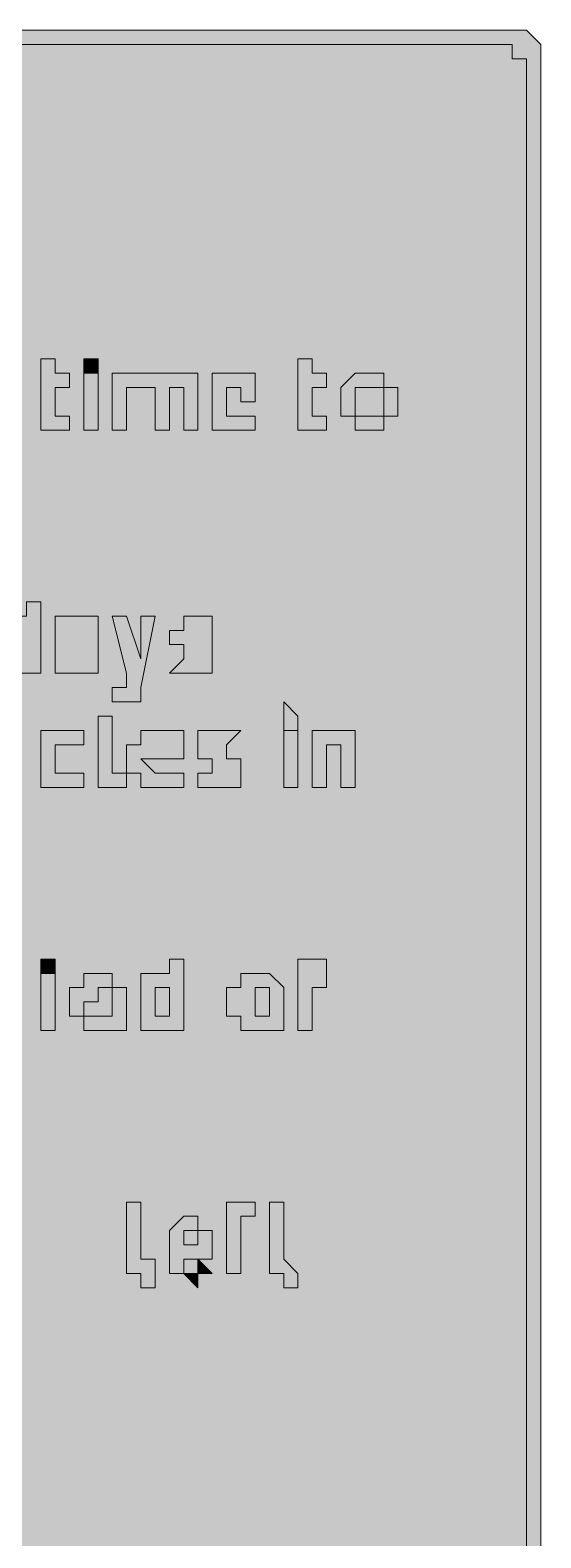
# Model space of a CAD drawing. Header units: metres. Extents: x 104 to 450, y 10 to 263.
# Drawn here: x 406.6 to 449.6, y 136.2 to 262.8 of the extents above; entities that cross this region are included whole.
import ezdxf

# ---------------------------------------------------------------- set-up
doc = ezdxf.new("R2010")
doc.units = ezdxf.units.M
doc.layers.add('FILL_BLACK_000000', color=7, linetype='Continuous', true_color=0x000000)
doc.layers.add('FILL_WHITE_FFFFFF', color=7, linetype='Continuous', true_color=0xffffff)

msp = doc.modelspace()

# ---------------------------------------------------------------- hatches: boundary and pattern name
at = {"layer": 'FILL_BLACK_000000', "true_color": 0x000000}
h = msp.add_hatch(color=7, dxfattribs=at)
h.dxf.hatch_style = 1
h.paths.add_polyline_path([(103.95, 259.2), (104, 259.6), (104.14, 259.91), (104.55, 260.4), (104.96, 260.89), (105.1, 261.2), (105.15, 261.6), (105.15, 262.8), (106.35, 262.8), (108.75, 262.8), (445.95, 262.8), (448.35, 262.8), (449.55, 261.6), (449.55, 259.2), (449.55, 14.4), (449.53, 13.5), (449.4, 12.6), (449.04, 11.7), (448.35, 10.8), (447.15, 10.8), (447.13, 10.11), (447, 9.75), (446.64, 9.62), (445.95, 9.6), (108.75, 9.6), (107.85, 9.79), (106.95, 10.2), (106.05, 10.61), (105.15, 10.8), (104.96, 11.7), (104.55, 12.6), (104.14, 13.5), (103.95, 14.4), (103.95, 259.2)])
h = msp.add_hatch(color=7, dxfattribs=at)
h.dxf.hatch_style = 1
h.paths.add_polyline_path([(409.95, 234), (409.95, 232.8), (408.75, 232.8), (408.75, 230.4), (409.95, 230.4), (409.95, 229.2), (408.75, 229.2), (407.55, 229.2), (407.55, 230.4), (407.55, 232.8), (407.55, 234), (407.55, 235.2), (408.75, 235.2), (408.75, 234), (409.95, 234)])
h = msp.add_hatch(color=7, dxfattribs=at)
h.dxf.hatch_style = 1
h.paths.add_polyline_path([(411.15, 234), (411.15, 235.2), (412.35, 235.2), (412.35, 234), (411.15, 234)])
h = msp.add_hatch(color=7, dxfattribs=at)
h.dxf.hatch_style = 1
h.paths.add_polyline_path([(431.55, 234), (431.55, 232.8), (430.35, 232.8), (430.35, 230.4), (431.55, 230.4), (431.55, 229.2), (430.35, 229.2), (429.15, 229.2), (429.15, 230.4), (429.15, 232.8), (429.15, 234), (429.15, 235.2), (430.35, 235.2), (430.35, 234), (431.55, 234)])
h = msp.add_hatch(color=7, dxfattribs=at)
h.dxf.hatch_style = 1
h.paths.add_polyline_path([(411.15, 229.2), (411.15, 234), (412.35, 234), (412.35, 229.2), (411.15, 229.2)])
h = msp.add_hatch(color=7, dxfattribs=at)
h.dxf.hatch_style = 1
h.paths.add_polyline_path([(418.35, 231.6), (418.35, 229.2), (417.15, 229.2), (417.15, 232.8), (415.95, 232.8), (414.75, 232.8), (414.75, 231.6), (414.75, 229.2), (413.55, 229.2), (413.55, 234), (414.75, 234), (415.95, 234), (417.15, 234), (418.35, 234), (419.55, 234), (420.75, 234), (420.75, 232.8), (420.75, 229.2), (419.55, 229.2), (419.55, 232.8), (418.35, 232.8), (418.35, 231.6)])
h = msp.add_hatch(color=7, dxfattribs=at)
h.dxf.hatch_style = 1
h.paths.add_polyline_path([(424.35, 230.4), (425.55, 230.4), (425.55, 229.2), (424.35, 229.2), (423.15, 229.2), (421.95, 229.2), (421.95, 230.4), (421.95, 231.6), (421.95, 232.8), (421.95, 234), (423.15, 234), (424.35, 234), (425.55, 234), (425.55, 232.8), (425.55, 231.6), (424.35, 231.6), (424.35, 232.8), (423.15, 232.8), (423.15, 231.6), (423.15, 230.4), (424.35, 230.4)])
h = msp.add_hatch(color=7, dxfattribs=at)
h.dxf.hatch_style = 1
h.paths.add_polyline_path([(432.75, 231.6), (432.75, 232.8), (433.95, 234), (435.15, 234), (436.35, 234), (436.35, 232.8), (435.15, 232.8), (433.95, 232.8), (433.95, 231.6), (433.95, 230.4), (432.75, 230.4), (432.75, 231.6)])
h = msp.add_hatch(color=7, dxfattribs=at)
h.dxf.hatch_style = 1
h.paths.add_polyline_path([(437.55, 231.6), (437.55, 230.4), (436.35, 230.4), (436.35, 231.6), (436.35, 232.8), (437.55, 232.8), (437.55, 231.6)])
h = msp.add_hatch(color=7, dxfattribs=at)
h.dxf.hatch_style = 1
h.paths.add_polyline_path([(435.15, 229.2), (433.95, 229.2), (433.95, 230.4), (435.15, 230.4), (436.35, 230.4), (436.35, 229.2), (435.15, 229.2)])
h = msp.add_hatch(color=7, dxfattribs=at)
h.dxf.hatch_style = 1
h.paths.add_polyline_path([(405.15, 213.6), (406.35, 213.6), (406.35, 214.8), (407.55, 214.8), (407.55, 208.8), (406.35, 208.8), (405.15, 208.8), (403.95, 208.8), (402.75, 208.8), (402.75, 210), (402.75, 211.2), (402.75, 212.4), (403.95, 212.4), (403.95, 213.6), (405.15, 213.6)])
h.paths.add_polyline_path([(403.95, 211.2), (403.95, 210), (405.15, 210), (406.35, 210), (406.35, 211.2), (406.35, 212.4), (405.15, 212.4), (403.95, 212.4), (403.95, 211.2)], flags=16)
h = msp.add_hatch(color=7, dxfattribs=at)
h.dxf.hatch_style = 1
h.paths.add_polyline_path([(411.15, 213.6), (412.35, 213.6), (412.35, 212.4), (412.35, 210), (412.35, 208.8), (411.15, 208.8), (409.95, 208.8), (408.75, 208.8), (408.75, 210), (408.75, 211.2), (408.75, 212.4), (408.75, 213.6), (409.95, 213.6), (411.15, 213.6)])
h = msp.add_hatch(color=7, dxfattribs=at)
h.dxf.hatch_style = 1
h.paths.add_polyline_path([(415.95, 207.6), (415.95, 206.4), (414.75, 206.4), (413.55, 206.4), (413.55, 207.6), (414.75, 207.6), (414.75, 208.8), (413.55, 213.6), (414.75, 213.6), (415.95, 210), (415.95, 213.6), (417.15, 213.6), (415.95, 207.6)])
h = msp.add_hatch(color=7, dxfattribs=at)
h.dxf.hatch_style = 1
h.paths.add_polyline_path([(419.55, 208.8), (418.35, 208.8), (419.55, 210), (419.55, 211.2), (418.35, 211.2), (418.35, 212.4), (419.55, 212.4), (419.55, 213.6), (420.75, 213.6), (421.95, 213.6), (421.95, 212.4), (421.95, 211.2), (421.95, 210), (421.95, 208.8), (420.75, 208.8), (419.55, 208.8)])
h = msp.add_hatch(color=7, dxfattribs=at)
h.dxf.hatch_style = 1
h.paths.add_polyline_path([(427.95, 205.2), (427.95, 206.4), (429.15, 205.2), (429.15, 204), (427.95, 204), (427.95, 205.2)])
h = msp.add_hatch(color=7, dxfattribs=at)
h.dxf.hatch_style = 1
h.paths.add_polyline_path([(413.55, 200.4), (414.75, 200.4), (414.75, 199.2), (413.55, 199.2), (412.35, 199.2), (412.35, 200.4), (412.35, 205.2), (413.55, 205.2), (413.55, 200.4)])
h = msp.add_hatch(color=7, dxfattribs=at)
h.dxf.hatch_style = 1
h.paths.add_polyline_path([(409.95, 199.2), (408.75, 199.2), (407.55, 199.2), (407.55, 200.4), (407.55, 201.6), (407.55, 202.8), (407.55, 204), (408.75, 204), (409.95, 204), (411.15, 204), (411.15, 202.8), (409.95, 202.8), (408.75, 202.8), (408.75, 201.6), (408.75, 200.4), (409.95, 200.4), (411.15, 200.4), (411.15, 199.2), (409.95, 199.2)])
h = msp.add_hatch(color=7, dxfattribs=at)
h.dxf.hatch_style = 1
h.paths.add_polyline_path([(415.95, 201.6), (417.15, 200.4), (418.35, 200.4), (419.55, 200.4), (419.55, 199.2), (418.35, 199.2), (417.15, 199.2), (415.95, 199.2), (415.95, 200.4), (414.75, 200.4), (414.75, 201.6), (414.75, 202.8), (415.95, 202.8), (415.95, 204), (417.15, 204), (418.35, 204), (419.55, 204), (419.55, 202.8), (419.55, 201.6), (415.95, 201.6)])
h = msp.add_hatch(color=7, dxfattribs=at)
h.dxf.hatch_style = 1
h.paths.add_polyline_path([(424.35, 201.6), (424.35, 200.4), (424.35, 199.2), (423.15, 199.2), (421.95, 199.2), (420.75, 199.2), (420.75, 200.4), (421.95, 200.4), (421.95, 201.6), (420.75, 201.6), (420.75, 202.8), (420.75, 204), (421.95, 204), (423.15, 204), (424.35, 204), (423.15, 202.8), (423.15, 201.6), (424.35, 201.6)])
h = msp.add_hatch(color=7, dxfattribs=at)
h.dxf.hatch_style = 1
h.paths.add_polyline_path([(427.95, 199.2), (427.95, 204), (429.15, 204), (429.15, 199.2), (427.95, 199.2)])
h = msp.add_hatch(color=7, dxfattribs=at)
h.dxf.hatch_style = 1
h.paths.add_polyline_path([(432.75, 199.2), (432.75, 201.6), (432.75, 202.8), (431.55, 202.8), (431.55, 201.6), (431.55, 199.2), (430.35, 199.2), (430.35, 204), (431.55, 204), (432.75, 204), (433.95, 204), (433.95, 202.8), (433.95, 199.2), (432.75, 199.2)])
h = msp.add_hatch(color=7, dxfattribs=at)
h.dxf.hatch_style = 1
h.paths.add_polyline_path([(407.55, 183.6), (407.55, 184.8), (408.75, 184.8), (408.75, 183.6), (407.55, 183.6)])
h = msp.add_hatch(color=7, dxfattribs=at)
h.dxf.hatch_style = 1
h.paths.add_polyline_path([(407.55, 178.8), (407.55, 183.6), (408.75, 183.6), (408.75, 178.8), (407.55, 178.8)])
h = msp.add_hatch(color=7, dxfattribs=at)
h.dxf.hatch_style = 1
h.paths.add_polyline_path([(409.95, 181.2), (409.95, 182.4), (411.15, 182.4), (411.15, 183.6), (412.35, 183.6), (413.55, 183.6), (413.55, 182.4), (412.35, 182.4), (412.35, 181.2), (411.15, 181.2), (411.15, 180), (409.95, 180), (409.95, 181.2)])
h = msp.add_hatch(color=7, dxfattribs=at)
h.dxf.hatch_style = 1
h.paths.add_polyline_path([(415.95, 178.8), (415.95, 180), (415.95, 181.2), (415.95, 182.4), (415.95, 183.6), (417.15, 183.6), (418.35, 183.6), (418.35, 184.8), (419.55, 184.8), (419.55, 178.8), (418.35, 178.8), (417.15, 178.8), (415.95, 178.8)])
h.paths.add_polyline_path([(418.35, 182.4), (417.15, 182.4), (417.15, 181.2), (417.15, 180), (418.35, 180), (418.35, 181.2), (418.35, 182.4)], flags=16)
h = msp.add_hatch(color=7, dxfattribs=at)
h.dxf.hatch_style = 1
h.paths.add_polyline_path([(427.95, 178.8), (426.75, 178.8), (425.55, 178.8), (424.35, 178.8), (424.35, 180), (423.15, 180), (423.15, 181.2), (423.15, 182.4), (424.35, 182.4), (424.35, 183.6), (425.55, 183.6), (426.75, 183.6), (427.95, 182.4), (427.95, 181.2), (427.95, 180), (427.95, 178.8)])
h.paths.add_polyline_path([(426.75, 182.4), (425.55, 182.4), (425.55, 181.2), (425.55, 180), (426.75, 180), (426.75, 181.2), (426.75, 182.4)], flags=16)
h = msp.add_hatch(color=7, dxfattribs=at)
h.dxf.hatch_style = 1
h.paths.add_polyline_path([(430.35, 182.4), (430.35, 178.8), (429.15, 178.8), (429.15, 182.4), (429.15, 183.6), (429.15, 184.8), (430.35, 184.8), (431.55, 184.8), (431.55, 183.6), (431.55, 182.4), (430.35, 182.4)])
h = msp.add_hatch(color=7, dxfattribs=at)
h.dxf.hatch_style = 1
h.paths.add_polyline_path([(414.75, 181.2), (414.75, 180), (414.75, 178.8), (413.55, 178.8), (412.35, 178.8), (411.15, 178.8), (411.15, 180), (412.35, 180), (413.55, 180), (413.55, 181.2), (413.55, 182.4), (414.75, 182.4), (414.75, 181.2)])
h = msp.add_hatch(color=7, dxfattribs=at)
h.dxf.hatch_style = 1
h.paths.add_polyline_path([(415.95, 159.6), (417.15, 159.6), (417.15, 158.4), (417.15, 157.2), (415.95, 157.2), (415.95, 158.4), (414.75, 158.4), (414.75, 164.4), (415.95, 164.4), (415.95, 159.6)])
h = msp.add_hatch(color=7, dxfattribs=at)
h.dxf.hatch_style = 1
h.paths.add_polyline_path([(423.15, 158.4), (423.15, 162), (423.15, 163.2), (423.15, 164.4), (424.35, 164.4), (425.55, 164.4), (425.55, 163.2), (424.35, 163.2), (424.35, 162), (424.35, 158.4), (423.15, 158.4)])
h = msp.add_hatch(color=7, dxfattribs=at)
h.dxf.hatch_style = 1
h.paths.add_polyline_path([(427.95, 157.2), (427.95, 158.4), (426.75, 158.4), (426.75, 162), (426.75, 164.4), (427.95, 164.4), (427.95, 162), (427.95, 159.6), (429.15, 158.4), (429.15, 157.2), (427.95, 157.2)])
h = msp.add_hatch(color=7, dxfattribs=at)
h.dxf.hatch_style = 1
h.paths.add_polyline_path([(418.35, 162), (419.55, 163.2), (420.75, 163.2), (420.75, 162), (421.95, 162), (421.95, 160.8), (421.95, 159.6), (420.75, 159.6), (419.55, 159.6), (419.55, 158.4), (418.35, 158.4), (418.35, 159.6), (418.35, 160.8), (418.35, 162)])
h.paths.add_polyline_path([(419.55, 162), (419.55, 160.8), (420.75, 160.8), (420.75, 162), (419.55, 162)], flags=16)
h = msp.add_hatch(color=7, dxfattribs=at)
h.dxf.hatch_style = 1
h.paths.add_polyline_path([(420.75, 159.6), (421.95, 158.4), (420.75, 158.4), (420.75, 159.6)])
h = msp.add_hatch(color=7, dxfattribs=at)
h.dxf.hatch_style = 1
h.paths.add_polyline_path([(420.75, 158.4), (420.75, 157.2), (419.55, 158.4), (420.75, 158.4)])
at = {"layer": 'FILL_WHITE_FFFFFF', "true_color": 0xffffff}
h = msp.add_hatch(color=7, dxfattribs=at)
h.dxf.hatch_style = 1
h.paths.add_polyline_path([(106.35, 259.2), (106.35, 260.4), (107.06, 261.09), (107.55, 261.45), (108.04, 261.58), (108.75, 261.6), (445.95, 261.6), (447.15, 261.6), (447.15, 260.4), (448.35, 260.4), (448.35, 259.2), (448.35, 14.4), (448.33, 13.69), (448.2, 13.2), (447.84, 12.71), (447.15, 12), (445.95, 12), (108.75, 12), (106.35, 12), (106.35, 14.4), (106.35, 259.2)])

# ---------------------------------------------------------------- linework, layer by layer
at = {"layer": 'FILL_BLACK_000000', "lineweight": 0, "true_color": 0x000000}
msp.add_lwpolyline([(108.75, 262.8), (445.95, 262.8), (448.35, 262.8), (449.55, 261.6), (449.55, 259.2), (449.55, 14.4), (449.53, 13.5), (449.4, 12.6), (449.04, 11.7), (448.35, 10.8), (447.15, 10.8), (447.13, 10.11), (447, 9.75), (446.64, 9.62), (445.95, 9.6), (108.75, 9.6)], dxfattribs=at)
for points in [[(409.95, 234), (409.95, 232.8), (408.75, 232.8), (408.75, 230.4), (409.95, 230.4), (409.95, 229.2), (408.75, 229.2), (407.55, 229.2), (407.55, 230.4), (407.55, 232.8), (407.55, 234), (407.55, 235.2), (408.75, 235.2), (408.75, 234)], [(411.15, 234), (411.15, 235.2), (412.35, 235.2), (412.35, 234)], [(431.55, 234), (431.55, 232.8), (430.35, 232.8), (430.35, 230.4), (431.55, 230.4), (431.55, 229.2), (430.35, 229.2), (429.15, 229.2), (429.15, 230.4), (429.15, 232.8), (429.15, 234), (429.15, 235.2), (430.35, 235.2), (430.35, 234)], [(411.15, 229.2), (411.15, 234), (412.35, 234), (412.35, 229.2)], [(418.35, 231.6), (418.35, 229.2), (417.15, 229.2), (417.15, 232.8), (415.95, 232.8), (414.75, 232.8), (414.75, 231.6), (414.75, 229.2), (413.55, 229.2), (413.55, 234), (414.75, 234), (415.95, 234), (417.15, 234), (418.35, 234), (419.55, 234), (420.75, 234), (420.75, 232.8), (420.75, 229.2), (419.55, 229.2), (419.55, 232.8), (418.35, 232.8)], [(424.35, 230.4), (425.55, 230.4), (425.55, 229.2), (424.35, 229.2), (423.15, 229.2), (421.95, 229.2), (421.95, 230.4), (421.95, 231.6), (421.95, 232.8), (421.95, 234), (423.15, 234), (424.35, 234), (425.55, 234), (425.55, 232.8), (425.55, 231.6), (424.35, 231.6), (424.35, 232.8), (423.15, 232.8), (423.15, 231.6), (423.15, 230.4)], [(432.75, 231.6), (432.75, 232.8), (433.95, 234), (435.15, 234), (436.35, 234), (436.35, 232.8), (435.15, 232.8), (433.95, 232.8), (433.95, 231.6), (433.95, 230.4), (432.75, 230.4)], [(437.55, 231.6), (437.55, 230.4), (436.35, 230.4), (436.35, 231.6), (436.35, 232.8), (437.55, 232.8)], [(435.15, 229.2), (433.95, 229.2), (433.95, 230.4), (435.15, 230.4), (436.35, 230.4), (436.35, 229.2)], [(405.15, 213.6), (406.35, 213.6), (406.35, 214.8), (407.55, 214.8), (407.55, 208.8), (406.35, 208.8), (405.15, 208.8), (403.95, 208.8), (402.75, 208.8), (402.75, 210), (402.75, 211.2), (402.75, 212.4), (403.95, 212.4), (403.95, 213.6)], [(411.15, 213.6), (412.35, 213.6), (412.35, 212.4), (412.35, 210), (412.35, 208.8), (411.15, 208.8), (409.95, 208.8), (408.75, 208.8), (408.75, 210), (408.75, 211.2), (408.75, 212.4), (408.75, 213.6), (409.95, 213.6)], [(415.95, 207.6), (415.95, 206.4), (414.75, 206.4), (413.55, 206.4), (413.55, 207.6), (414.75, 207.6), (414.75, 208.8), (413.55, 213.6), (414.75, 213.6), (415.95, 210), (415.95, 213.6), (417.15, 213.6)], [(419.55, 208.8), (418.35, 208.8), (419.55, 210), (419.55, 211.2), (418.35, 211.2), (418.35, 212.4), (419.55, 212.4), (419.55, 213.6), (420.75, 213.6), (421.95, 213.6), (421.95, 212.4), (421.95, 211.2), (421.95, 210), (421.95, 208.8), (420.75, 208.8)], [(427.95, 205.2), (427.95, 206.4), (429.15, 205.2), (429.15, 204), (427.95, 204)], [(413.55, 200.4), (414.75, 200.4), (414.75, 199.2), (413.55, 199.2), (412.35, 199.2), (412.35, 200.4), (412.35, 205.2), (413.55, 205.2)], [(409.95, 199.2), (408.75, 199.2), (407.55, 199.2), (407.55, 200.4), (407.55, 201.6), (407.55, 202.8), (407.55, 204), (408.75, 204), (409.95, 204), (411.15, 204), (411.15, 202.8), (409.95, 202.8), (408.75, 202.8), (408.75, 201.6), (408.75, 200.4), (409.95, 200.4), (411.15, 200.4), (411.15, 199.2)], [(415.95, 201.6), (417.15, 200.4), (418.35, 200.4), (419.55, 200.4), (419.55, 199.2), (418.35, 199.2), (417.15, 199.2), (415.95, 199.2), (415.95, 200.4), (414.75, 200.4), (414.75, 201.6), (414.75, 202.8), (415.95, 202.8), (415.95, 204), (417.15, 204), (418.35, 204), (419.55, 204), (419.55, 202.8), (419.55, 201.6)], [(424.35, 201.6), (424.35, 200.4), (424.35, 199.2), (423.15, 199.2), (421.95, 199.2), (420.75, 199.2), (420.75, 200.4), (421.95, 200.4), (421.95, 201.6), (420.75, 201.6), (420.75, 202.8), (420.75, 204), (421.95, 204), (423.15, 204), (424.35, 204), (423.15, 202.8), (423.15, 201.6)], [(427.95, 199.2), (427.95, 204), (429.15, 204), (429.15, 199.2)], [(432.75, 199.2), (432.75, 201.6), (432.75, 202.8), (431.55, 202.8), (431.55, 201.6), (431.55, 199.2), (430.35, 199.2), (430.35, 204), (431.55, 204), (432.75, 204), (433.95, 204), (433.95, 202.8), (433.95, 199.2)], [(407.55, 183.6), (407.55, 184.8), (408.75, 184.8), (408.75, 183.6)], [(407.55, 178.8), (407.55, 183.6), (408.75, 183.6), (408.75, 178.8)], [(409.95, 181.2), (409.95, 182.4), (411.15, 182.4), (411.15, 183.6), (412.35, 183.6), (413.55, 183.6), (413.55, 182.4), (412.35, 182.4), (412.35, 181.2), (411.15, 181.2), (411.15, 180), (409.95, 180)], [(415.95, 178.8), (415.95, 180), (415.95, 181.2), (415.95, 182.4), (415.95, 183.6), (417.15, 183.6), (418.35, 183.6), (418.35, 184.8), (419.55, 184.8), (419.55, 178.8), (418.35, 178.8), (417.15, 178.8)], [(427.95, 178.8), (426.75, 178.8), (425.55, 178.8), (424.35, 178.8), (424.35, 180), (423.15, 180), (423.15, 181.2), (423.15, 182.4), (424.35, 182.4), (424.35, 183.6), (425.55, 183.6), (426.75, 183.6), (427.95, 182.4), (427.95, 181.2), (427.95, 180)], [(430.35, 182.4), (430.35, 178.8), (429.15, 178.8), (429.15, 182.4), (429.15, 183.6), (429.15, 184.8), (430.35, 184.8), (431.55, 184.8), (431.55, 183.6), (431.55, 182.4)], [(414.75, 181.2), (414.75, 180), (414.75, 178.8), (413.55, 178.8), (412.35, 178.8), (411.15, 178.8), (411.15, 180), (412.35, 180), (413.55, 180), (413.55, 181.2), (413.55, 182.4), (414.75, 182.4)], [(418.35, 182.4), (417.15, 182.4), (417.15, 181.2), (417.15, 180), (418.35, 180), (418.35, 181.2)], [(426.75, 182.4), (425.55, 182.4), (425.55, 181.2), (425.55, 180), (426.75, 180), (426.75, 181.2)], [(415.95, 159.6), (417.15, 159.6), (417.15, 158.4), (417.15, 157.2), (415.95, 157.2), (415.95, 158.4), (414.75, 158.4), (414.75, 164.4), (415.95, 164.4)], [(423.15, 158.4), (423.15, 162), (423.15, 163.2), (423.15, 164.4), (424.35, 164.4), (425.55, 164.4), (425.55, 163.2), (424.35, 163.2), (424.35, 162), (424.35, 158.4)], [(427.95, 157.2), (427.95, 158.4), (426.75, 158.4), (426.75, 162), (426.75, 164.4), (427.95, 164.4), (427.95, 162), (427.95, 159.6), (429.15, 158.4), (429.15, 157.2)], [(418.35, 162), (419.55, 163.2), (420.75, 163.2), (420.75, 162), (421.95, 162), (421.95, 160.8), (421.95, 159.6), (420.75, 159.6), (419.55, 159.6), (419.55, 158.4), (418.35, 158.4), (418.35, 159.6), (418.35, 160.8)], [(419.55, 162), (419.55, 160.8), (420.75, 160.8), (420.75, 162)], [(420.75, 159.6), (421.95, 158.4), (420.75, 158.4)], [(420.75, 158.4), (420.75, 157.2), (419.55, 158.4)]]:
    msp.add_lwpolyline(points, close=True, dxfattribs=at)
at = {"layer": 'FILL_WHITE_FFFFFF', "lineweight": 0, "true_color": 0x000000}
msp.add_lwpolyline([(106.35, 259.2), (106.35, 260.4), (107.06, 261.09), (107.55, 261.45), (108.04, 261.58), (108.75, 261.6), (445.95, 261.6), (447.15, 261.6), (447.15, 260.4), (448.35, 260.4), (448.35, 259.2), (448.35, 14.4), (448.33, 13.69), (448.2, 13.2), (447.84, 12.71), (447.15, 12), (445.95, 12), (108.75, 12), (106.35, 12), (106.35, 14.4)], close=True, dxfattribs=at)

doc.saveas('drawing.dxf')
